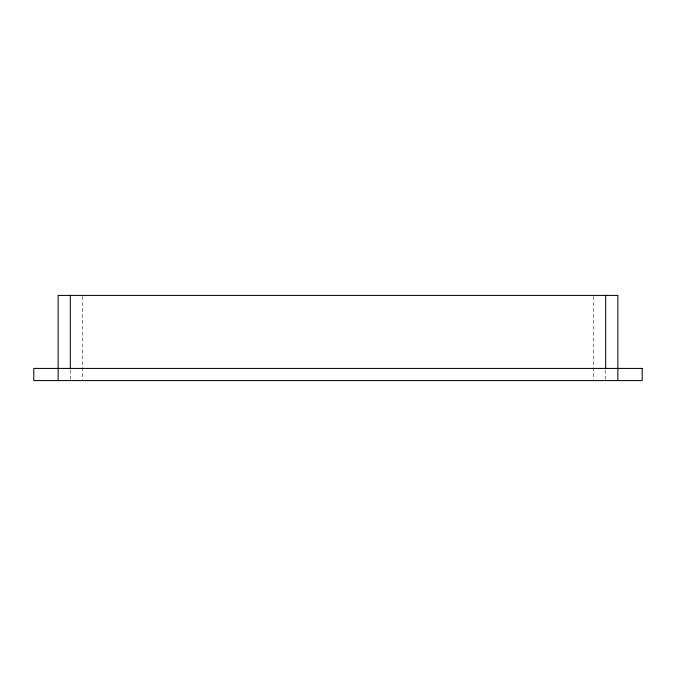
<?xml version="1.0" encoding="UTF-8"?>
<svg xmlns="http://www.w3.org/2000/svg" width="676" height="676" viewBox="0 0 676 676"><rect width="100%" height="100%" fill="white"/><g stroke="black" fill="none" stroke-linecap="round" stroke-linejoin="round"><path stroke-width="0.51" stroke-dasharray="3.38 2.54" d="M605.696 370.076L605.696 379.574M593.528 296.46L593.528 379.54M82.472 296.46L82.472 379.54M70.304 370.076L70.304 379.574"/><path stroke-width="1.01" d="M617.864 380.588L617.864 295.412L58.136 295.412L58.136 380.588M605.696 295.412L605.696 368.42M70.304 295.412L70.304 368.42M642.2 368.42L33.8 368.42L33.8 380.588L642.2 380.588L642.2 368.42"/></g></svg>
